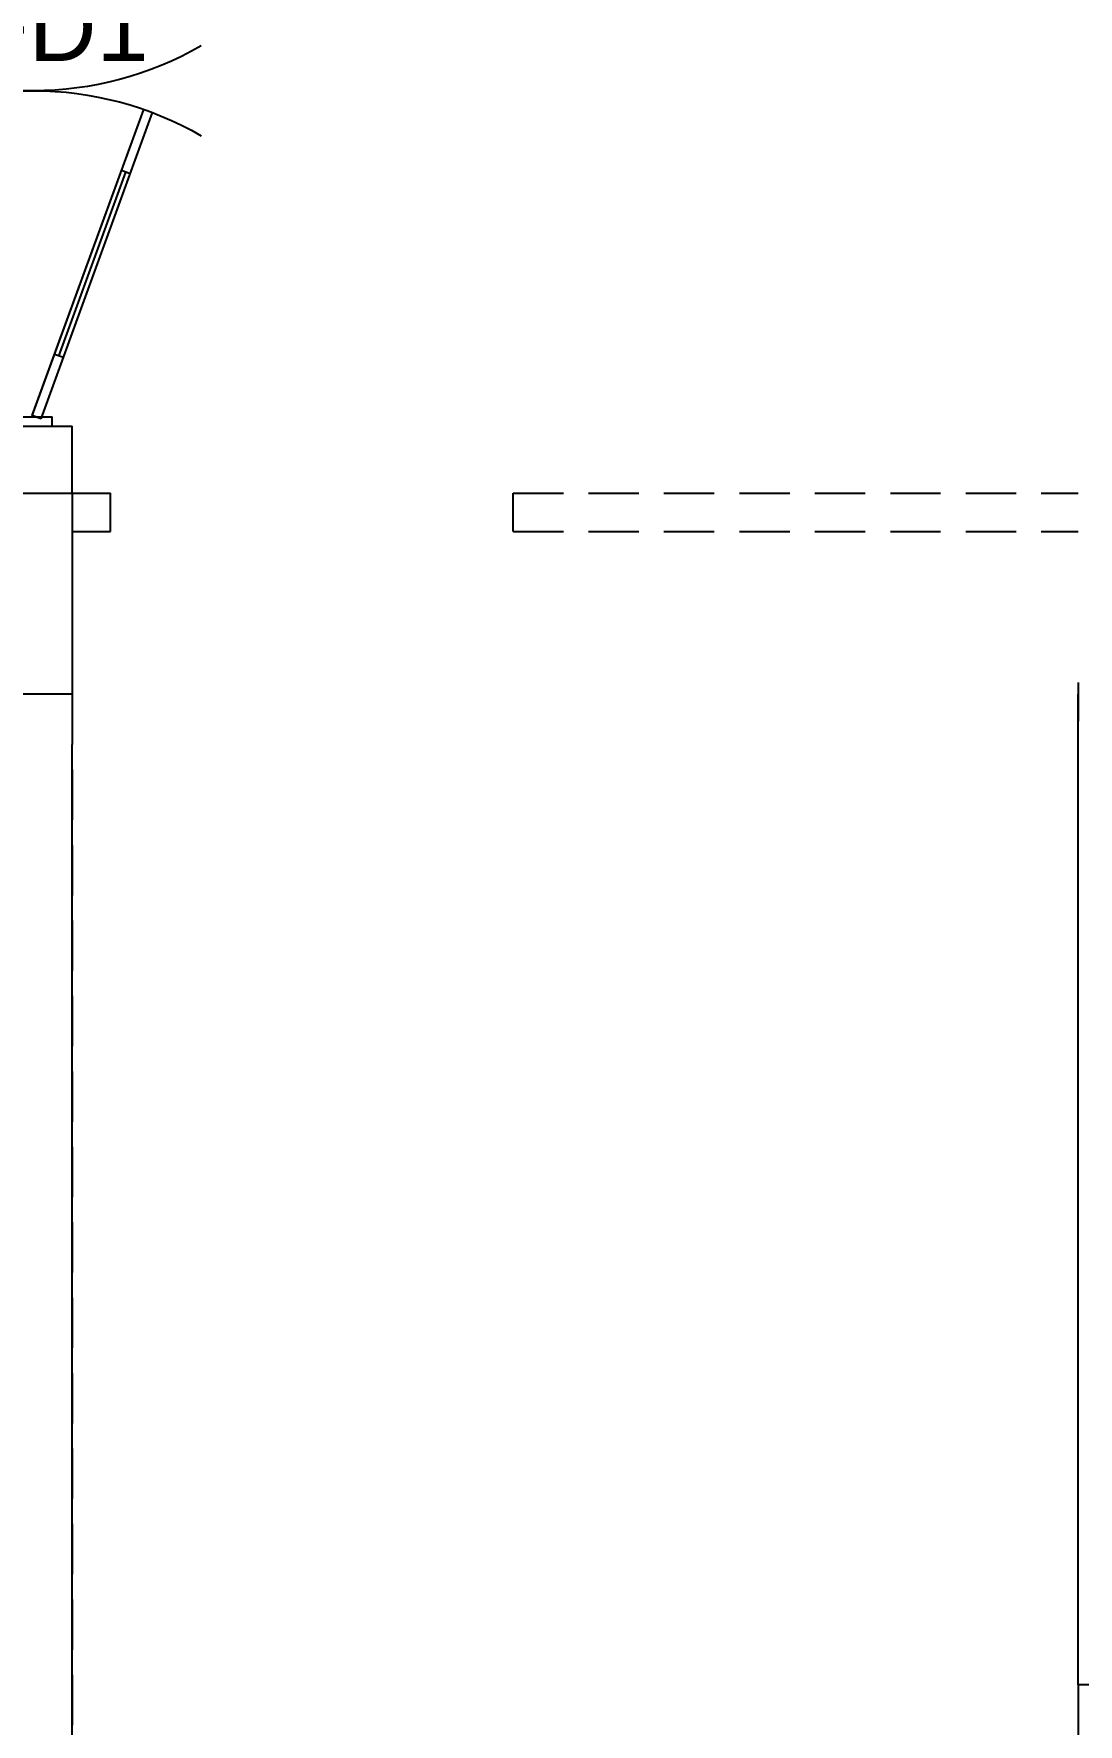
# Model space of a CAD drawing. Extents: x 6345096 to 6738923, y -6490958 to -6305885.
# Drawn here: x 6641686 to 6644799, y -6450481 to -6445439 of the extents above; entities that cross this region are included whole.
import ezdxf
from ezdxf.enums import TextEntityAlignment as Align

# ---------------------------------------------------------------- set-up
doc = ezdxf.new("R2010")
doc.units = 0
doc.header["$LTSCALE"] = 600
doc.header["$MEASUREMENT"] = 0
doc.linetypes.add('HIDDEN', pattern=[0.375, 0.25, -0.125])
for name, color, linetype in [('Fire Door', 10, 'CONTINUOUS'), ('HS', 251, 'CONTINUOUS'), ('LA-column', 3, 'CONTINUOUS'), ('Walls', 7, 'CONTINUOUS')]:
    doc.layers.add(name, color=color, linetype=linetype)
doc.styles.add('ARIAL', font='arial.ttf')

# ---------------------------------------------------------------- blocks, each defined once
blk = doc.blocks.new('A$C15456D16')
at = {"layer": 'Fire Door'}
for p, q in [((978.6, 22.6), (65.1, 355.1)), ((978.6, 22.6), (65.1, 355.1)), ((978.7, 22.6), (65.1, 355.1)), ((969.1, -3.6), (55.6, 329)), ((969.1, -3.6), (55.6, 329)), ((969.2, -3.6), (55.6, 329)), ((247.8, 288.6), (238.3, 262.5)), ((247.8, 288.6), (238.3, 262.5)), ((247.8, 288.6), (238.3, 262.5)), ((791.2, 76), (243, 275.5)), ((791.2, 76), (243, 275.5)), ((791.2, 76), (243, 275.5)), ((-1000, 55.6), (-972.2, 55.6)), ((-1000, -55.6), (-1000, 55.6)), ((-1000, 55.6), (-972.2, 55.6)), ((-1000, -55.6), (-1000, 55.6)), ((-1000, 55.6), (-972.2, 55.6)), ((-1000, -55.6), (-1000, 55.6)), ((-972.2, -55.6), (-972.2, 55.6)), ((-972.2, -55.6), (-972.2, 55.6)), ((-972.2, -55.6), (-972.2, 55.6)), ((795.9, 89.1), (786.4, 63)), ((795.9, 89.1), (786.4, 63)), ((795.9, 89.1), (786.4, 63)), ((1000, 55.6), (972.2, 55.6)), ((972.2, -55.6), (972.2, 55.6)), ((1000, 55.6), (972.2, 55.6)), ((972.2, -55.6), (972.2, 55.6)), ((1000, 55.6), (972.2, 55.6)), ((972.2, -55.6), (972.2, 55.6)), ((1000, -55.6), (1000, 55.6)), ((1000, -55.6), (1000, 55.6)), ((1000, -55.6), (1000, 55.6)), ((-978.6, -22.6), (-969.1, 3.6)), ((-978.6, -22.6), (-969.1, 3.6)), ((-978.6, -22.6), (-969.1, 3.6)), ((-969.1, 3.6), (-55.6, -329)), ((-969.1, 3.6), (-55.6, -329)), ((-969.1, 3.6), (-55.5, -329)), ((978.6, 22.6), (969.1, -3.6)), ((978.6, 22.6), (969.1, -3.6)), ((978.7, 22.6), (969.2, -3.6)), ((-978.6, -22.6), (-65.1, -355.1)), ((-978.6, -22.6), (-65.1, -355.1)), ((-978.6, -22.6), (-65, -355.1)), ((-1000, -55.6), (-972.2, -55.6)), ((-1000, -55.6), (-972.2, -55.6)), ((-1000, -55.6), (-972.2, -55.6)), ((-795.9, -89.1), (-786.4, -63)), ((-795.9, -89.1), (-786.4, -63)), ((-795.9, -89.1), (-786.4, -63)), ((-791.2, -76), (-243, -275.5)), ((-791.2, -76), (-243, -275.5)), ((-791.2, -76), (-243, -275.5)), ((1000, -55.6), (972.2, -55.6)), ((1000, -55.6), (972.2, -55.6)), ((1000, -55.6), (972.2, -55.6)), ((-238.3, -262.5), (-247.8, -288.6)), ((-238.3, -262.5), (-247.8, -288.6)), ((-238.3, -262.5), (-247.8, -288.6))]:
    blk.add_line(p, q, dxfattribs=at)
at = {"layer": 'Fire Door', "extrusion": (0, 0, -1)}
for centre, major_axis, start_param, end_param in [((-1000, 0), (-1000, 0.1), 2.617886, 3.665084), ((-1000, 0), (-1000, 0.1), 2.617886, 3.665084), ((-1000, 0), (-1000, 0.1), 2.617886, 3.665084), ((1000, 0), (1000, 0.1), 2.618102, 3.665299), ((1000, 0), (1000, 0.1), 2.618102, 3.665299), ((1000, 0), (1000, 0.1), 2.618102, 3.665299)]:
    blk.add_ellipse(centre, major_axis=major_axis, ratio=1, start_param=start_param, end_param=end_param, dxfattribs=at)
blk = doc.blocks.new('A$C2CD672AE')
at = {"layer": 'Walls', "color": 8, "linetype": 'HIDDEN'}
for p, q in [((111595.1, 9500), (111595.1, 9615)), ((112795.1, 9615), (114480.1, 9615)), ((112795.1, 9500), (112795.1, 9615)), ((112795.1, 9500), (114480.1, 9500)), ((114480.1, 9050), (114480.1, 8935)), ((111480.1, 9015), (111480.1, 3915)), ((114480.1, 6060.1), (114480.1, 8935))]:
    blk.add_line(p, q, dxfattribs=at)
for points in [[(111480.1, 9615), (111595.1, 9615)], [(111480.1, 9500), (111595.1, 9500)]]:
    blk.add_lwpolyline(points, dxfattribs=at)

msp = doc.modelspace()

# ---------------------------------------------------------------- linework, layer by layer
at = {"layer": 'LA-column', "color": 2}
for points, elevation in [([(6641199.532, -6447408.857), (6641199.532, -6446808.857), (6641799.532, -6446808.857), (6641799.532, -6447408.857)], 2.283), ([(6644799.357, -6450963.752), (6645399.357, -6450963.752), (6645399.357, -6450363.752), (6644799.357, -6450363.752)], 3.421)]:
    msp.add_lwpolyline(points, close=True, dxfattribs=dict(at, elevation=elevation))
at = {"layer": 'Walls', "linetype": 'Continuous'}
for p, q in [((6641569.539, -6446608.866, -2.848), (6641799.539, -6446608.866, -2.848)), ((6641799.539, -6446808.898, -2.848), (6641799.539, -6446608.866, -2.848)), ((6641799.542, -6454123.883, -2.848), (6641799.542, -6447558.899, -2.848))]:
    msp.add_line(p, q, dxfattribs=at)
at = {"layer": 'Walls'}
msp.add_line((6644799.267, -6450363.755), (6644799.267, -6447408.86), dxfattribs=at)
at = {"layer": 'Walls', "linetype": 'Continuous', "elevation": -2.848, "flags": 128}
msp.add_lwpolyline([(6641799.539, -6446808.898), (6641799.539, -6446608.866)], dxfattribs=at)

# ---------------------------------------------------------------- block references
at = {"layer": 'Fire Door', "color": 3, "lineweight": 0, "rotation": 270}
msp.add_blockref('A$C15456D16', (6641684.54, -6445608.811, -1.326), dxfattribs=at)
at = {"layer": 'HS'}
msp.add_blockref('A$C2CD672AE', (6530319.294, -6456423.902, 8.17), dxfattribs=at)

# ---------------------------------------------------------------- texts
at = {"layer": 'Fire Door', "style": 'ARIAL'}
msp.add_text('FD1', height=200, dxfattribs=at).set_placement((6641763.786, -6445519.951, -0.348), align=Align.CENTER)

doc.saveas('drawing.dxf')
